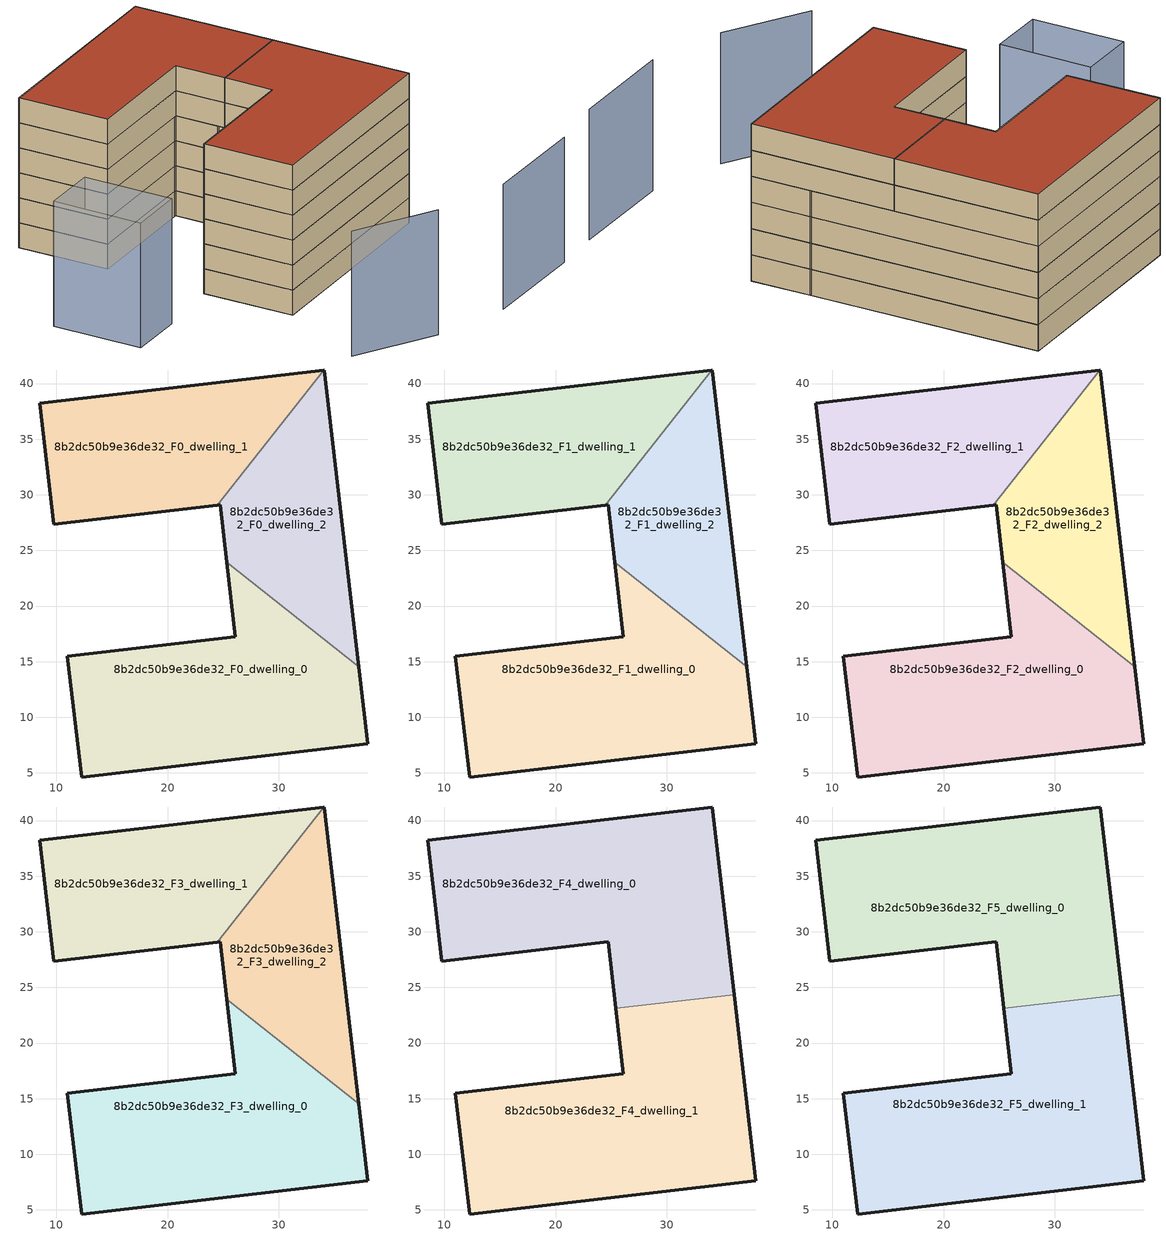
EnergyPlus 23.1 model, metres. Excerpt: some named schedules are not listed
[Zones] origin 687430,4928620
8b2dc50b9e36de32_F0_dwelling_0
 floor ground (EU_floor_Construction): 38,7.63 37.19,14.54 25.31,23.94 26.09,17.24 10.99,15.49 12.26,4.63 z0
 wall outside (EU_wall_Construction): 37.19,14.54 38,7.63 12.26,4.63 10.99,15.49 26.09,17.24 25.31,23.94 z0:3
 wall to 8b2dc50b9e36de32_F0_dwelling_2 (EU_wall_Construction): 25.31,23.94 37.19,14.54 z0:3
8b2dc50b9e36de32_F0_dwelling_1
 floor ground (EU_floor_Construction): 24.45,29.08 34.05,41.21 8.49,38.24 9.78,27.37 z0
 wall outside (EU_wall_Construction): 24.45,29.08 9.78,27.37 8.49,38.24 34.05,41.21 z0:3
 wall to 8b2dc50b9e36de32_F0_dwelling_2 (EU_wall_Construction): 34.05,41.21 24.45,29.08 z0:3
8b2dc50b9e36de32_F0_dwelling_2
 floor ground (EU_floor_Construction): 37.19,14.54 34.08,41.22 34.05,41.21 24.45,29.08 24.71,29.11 25.31,23.94 z0
 wall outside (EU_wall_Construction): 34.05,41.21 34.08,41.22 37.19,14.54 / 25.31,23.94 24.71,29.11 24.45,29.08 z0:3
8b2dc50b9e36de32_F1_dwelling_0
 floor to 8b2dc50b9e36de32_F0_dwelling_0 (EU_floor_Construction): 38,7.63 37.19,14.54 25.31,23.94 26.09,17.24 10.99,15.49 12.26,4.63 z3
 wall outside (EU_wall_Construction): 37.19,14.54 38,7.63 12.26,4.63 10.99,15.49 26.09,17.24 25.31,23.94 z3:6
 wall to 8b2dc50b9e36de32_F1_dwelling_2 (EU_wall_Construction): 25.31,23.94 37.19,14.54 z3:6
8b2dc50b9e36de32_F1_dwelling_1
 floor to 8b2dc50b9e36de32_F0_dwelling_1 (EU_floor_Construction): 24.45,29.08 34.05,41.21 8.49,38.24 9.78,27.37 z3
 wall outside (EU_wall_Construction): 24.45,29.08 9.78,27.37 8.49,38.24 34.05,41.21 z3:6
 wall to 8b2dc50b9e36de32_F1_dwelling_2 (EU_wall_Construction): 34.05,41.21 24.45,29.08 z3:6
8b2dc50b9e36de32_F1_dwelling_2
 floor to 8b2dc50b9e36de32_F0_dwelling_2 (EU_floor_Construction): 37.19,14.54 34.08,41.22 34.05,41.21 24.45,29.08 24.71,29.11 25.31,23.94 z3
 wall outside (EU_wall_Construction): 34.05,41.21 34.08,41.22 37.19,14.54 / 25.31,23.94 24.71,29.11 24.45,29.08 z3:6
8b2dc50b9e36de32_F2_dwelling_0
 floor to 8b2dc50b9e36de32_F1_dwelling_0 (EU_floor_Construction): 38,7.63 37.19,14.54 25.31,23.94 26.09,17.24 10.99,15.49 12.26,4.63 z6
 wall outside (EU_wall_Construction): 37.19,14.54 38,7.63 12.26,4.63 10.99,15.49 26.09,17.24 25.31,23.94 z6:9
 wall to 8b2dc50b9e36de32_F2_dwelling_2 (EU_wall_Construction): 25.31,23.94 37.19,14.54 z6:9
8b2dc50b9e36de32_F2_dwelling_1
 floor to 8b2dc50b9e36de32_F1_dwelling_1 (EU_floor_Construction): 24.45,29.08 34.05,41.21 8.49,38.24 9.78,27.37 z6
 wall outside (EU_wall_Construction): 24.45,29.08 9.78,27.37 8.49,38.24 34.05,41.21 z6:9
 wall to 8b2dc50b9e36de32_F2_dwelling_2 (EU_wall_Construction): 34.05,41.21 24.45,29.08 z6:9
8b2dc50b9e36de32_F2_dwelling_2
 floor to 8b2dc50b9e36de32_F1_dwelling_2 (EU_floor_Construction): 37.19,14.54 34.08,41.22 34.05,41.21 24.45,29.08 24.71,29.11 25.31,23.94 z6
 wall outside (EU_wall_Construction): 34.05,41.21 34.08,41.22 37.19,14.54 / 25.31,23.94 24.71,29.11 24.45,29.08 z6:9
8b2dc50b9e36de32_F3_dwelling_0
 floor to 8b2dc50b9e36de32_F2_dwelling_0 (EU_floor_Construction): 38,7.63 37.19,14.54 25.31,23.94 26.09,17.24 10.99,15.49 12.26,4.63 z9
 wall outside (EU_wall_Construction): 37.19,14.54 38,7.63 12.26,4.63 10.99,15.49 26.09,17.24 25.31,23.94 z9:12
 wall to 8b2dc50b9e36de32_F3_dwelling_2 (EU_wall_Construction): 25.31,23.94 37.19,14.54 z9:12
8b2dc50b9e36de32_F3_dwelling_1
 floor to 8b2dc50b9e36de32_F2_dwelling_1 (EU_floor_Construction): 24.45,29.08 34.05,41.21 8.49,38.24 9.78,27.37 z9
 wall outside (EU_wall_Construction): 24.45,29.08 9.78,27.37 8.49,38.24 34.05,41.21 z9:12
 wall to 8b2dc50b9e36de32_F3_dwelling_2 (EU_wall_Construction): 34.05,41.21 24.45,29.08 z9:12
8b2dc50b9e36de32_F3_dwelling_2
 floor to 8b2dc50b9e36de32_F2_dwelling_2 (EU_floor_Construction): 37.19,14.54 34.08,41.22 34.05,41.21 24.45,29.08 24.71,29.11 25.31,23.94 z9
 wall outside (EU_wall_Construction): 34.05,41.21 34.08,41.22 37.19,14.54 / 25.31,23.94 24.71,29.11 24.45,29.08 z9:12
8b2dc50b9e36de32_F4_dwelling_0
 floor to 8b2dc50b9e36de32_F3_dwelling_1 (EU_floor_Construction): 24.45,29.08 34.05,41.21 8.49,38.24 9.78,27.37 z12
 floor to 8b2dc50b9e36de32_F3_dwelling_2 (EU_floor_Construction): 36.05,24.35 34.08,41.22 34.05,41.21 24.45,29.08 24.71,29.11 25.31,23.94 26.24,23.21 z12
 floor to 8b2dc50b9e36de32_F3_dwelling_0 (EU_floor_Construction): 26.24,23.21 25.31,23.94 25.4,23.11 z12
 wall outside (EU_wall_Construction): 25.4,23.11 24.71,29.11 9.78,27.37 8.49,38.24 34.08,41.22 36.05,24.35 z12:15
 wall to 8b2dc50b9e36de32_F4_dwelling_1 (EU_wall_Construction): 36.05,24.35 25.4,23.11 z12:15
8b2dc50b9e36de32_F4_dwelling_1
 floor to 8b2dc50b9e36de32_F3_dwelling_0 (EU_floor_Construction): 38,7.63 37.19,14.54 26.24,23.21 25.4,23.11 26.09,17.24 10.99,15.49 12.26,4.63 z12
 floor to 8b2dc50b9e36de32_F3_dwelling_2 (EU_floor_Construction): 37.19,14.54 36.05,24.35 26.24,23.21 z12
 wall outside (EU_wall_Construction): 36.05,24.35 38,7.63 12.26,4.63 10.99,15.49 26.09,17.24 25.4,23.11 z12:15
8b2dc50b9e36de32_F5_dwelling_0
 floor to 8b2dc50b9e36de32_F4_dwelling_0 (EU_floor_Construction): 36.05,24.35 34.08,41.22 8.49,38.24 9.78,27.37 24.71,29.11 25.4,23.11 z15
 wall outside (EU_wall_Construction): 25.4,23.11 24.71,29.11 9.78,27.37 8.49,38.24 34.08,41.22 36.05,24.35 z15:18
 wall to 8b2dc50b9e36de32_F5_dwelling_1 (EU_wall_Construction): 36.05,24.35 25.4,23.11 z15:18
 roof outside (EU_roof_Construction): 34.08,41.22 36.05,24.35 25.4,23.11 24.71,29.11 9.78,27.37 8.49,38.24 z18
8b2dc50b9e36de32_F5_dwelling_1
 floor to 8b2dc50b9e36de32_F4_dwelling_1 (EU_floor_Construction): 38,7.63 36.05,24.35 25.4,23.11 26.09,17.24 10.99,15.49 12.26,4.63 z15
 wall outside (EU_wall_Construction): 36.05,24.35 38,7.63 12.26,4.63 10.99,15.49 26.09,17.24 25.4,23.11 z15:18
 roof outside (EU_roof_Construction): 36.05,24.35 38,7.63 12.26,4.63 10.99,15.49 26.09,17.24 25.4,23.11 z18
shading: 26.78,-12.93 39.93,-11.52 / 7.89,-6.35 17.54,-10.91 / -3.79,13.25 -4.95,23.96 / -4.95,23.96 1.82,24.69 / 1.82,24.69 2.98,13.98 / 2.98,13.98 -3.79,13.25 z0:15
[Building]
EU S2 Campaign: North Axis=0; Terrain=City; Solar Distribution=FullExterior
[Site:Location]
Bologna: Latitude=44.5; Longitude=11.25; Time Zone=1; Elevation=37
[SizingPeriod:WeatherFileDays]
AnnualSizingPeriod: Begin Month=1; Begin Day of Month=1; End Month=12; End Day of Month=31; Day of Week for Start Day=Monday; Use Weather File Daylight Saving Period=No; Use Weather File Rain and Snow Indicators=No
[MATERIAL]
EU_InternalMass_Material: Roughness=MediumRough; Thickness=0.1; Conductivity=1; Density=1800; Specific Heat=900; Thermal Absorptance=0.9; Solar Absorptance=0.7; Visible Absorptance=0.7
[MATERIAL:NOMASS] Roughness=MediumRough; Thermal Absorptance=0.9; Solar Absorptance=0.7; Visible Absorptance=0.7
Name | Thermal Resistance
EU_wall_NoMass | 0.905828
EU_roof_NoMass | 0.37593
EU_floor_NoMass | 0.67114
[CONSTRUCTION]
EU_wall_Construction: EU_wall_NoMass
EU_roof_Construction: EU_roof_NoMass
EU_floor_Construction: EU_floor_NoMass
EU_InternalMass_Construction: EU_InternalMass_Material
[ZONE] Type=1; Multiplier=1; Ceiling Height=autocalculate; Floor Area=autocalculate; Part of Total Floor Area=Yes
Name | Volume
8b2dc50b9e36de32_F0_dwelling_0; 8b2dc50b9e36de32_F1_dwelling_0; 8b2dc50b9e36de32_F2_dwelling_0; 8b2dc50b9e36de32_F3_dwelling_0 | 894.271
8b2dc50b9e36de32_F4_dwelling_0; 8b2dc50b9e36de32_F5_dwelling_0 | 1039.52
8b2dc50b9e36de32_F0_dwelling_1; 8b2dc50b9e36de32_F1_dwelling_1; 8b2dc50b9e36de32_F2_dwelling_1; 8b2dc50b9e36de32_F3_dwelling_1 | 665.019
8b2dc50b9e36de32_F4_dwelling_1; 8b2dc50b9e36de32_F5_dwelling_1 | 1039.54
8b2dc50b9e36de32_F0_dwelling_2; 8b2dc50b9e36de32_F1_dwelling_2; 8b2dc50b9e36de32_F2_dwelling_2; 8b2dc50b9e36de32_F3_dwelling_2 | 519.765
[INTERNALMASS] Construction=EU_InternalMass_Construction
Name | Zone or ZoneList | Surface Area
8b2dc50b9e36de32_F0_dwelling_0_EU_InternalMass | 8b2dc50b9e36de32_F0_dwelling_0 | 298.09
8b2dc50b9e36de32_F0_dwelling_1_EU_InternalMass | 8b2dc50b9e36de32_F0_dwelling_1 | 221.673
8b2dc50b9e36de32_F0_dwelling_2_EU_InternalMass | 8b2dc50b9e36de32_F0_dwelling_2 | 173.255
8b2dc50b9e36de32_F1_dwelling_0_EU_InternalMass | 8b2dc50b9e36de32_F1_dwelling_0 | 298.09
8b2dc50b9e36de32_F1_dwelling_1_EU_InternalMass | 8b2dc50b9e36de32_F1_dwelling_1 | 221.673
8b2dc50b9e36de32_F1_dwelling_2_EU_InternalMass | 8b2dc50b9e36de32_F1_dwelling_2 | 173.255
8b2dc50b9e36de32_F2_dwelling_0_EU_InternalMass | 8b2dc50b9e36de32_F2_dwelling_0 | 298.09
8b2dc50b9e36de32_F2_dwelling_1_EU_InternalMass | 8b2dc50b9e36de32_F2_dwelling_1 | 221.673
8b2dc50b9e36de32_F2_dwelling_2_EU_InternalMass | 8b2dc50b9e36de32_F2_dwelling_2 | 173.255
8b2dc50b9e36de32_F3_dwelling_0_EU_InternalMass | 8b2dc50b9e36de32_F3_dwelling_0 | 298.09
8b2dc50b9e36de32_F3_dwelling_1_EU_InternalMass | 8b2dc50b9e36de32_F3_dwelling_1 | 221.673
8b2dc50b9e36de32_F3_dwelling_2_EU_InternalMass | 8b2dc50b9e36de32_F3_dwelling_2 | 173.255
8b2dc50b9e36de32_F4_dwelling_0_EU_InternalMass | 8b2dc50b9e36de32_F4_dwelling_0 | 346.505
8b2dc50b9e36de32_F4_dwelling_1_EU_InternalMass | 8b2dc50b9e36de32_F4_dwelling_1 | 346.513
8b2dc50b9e36de32_F5_dwelling_0_EU_InternalMass | 8b2dc50b9e36de32_F5_dwelling_0 | 346.505
8b2dc50b9e36de32_F5_dwelling_1_EU_InternalMass | 8b2dc50b9e36de32_F5_dwelling_1 | 346.513
[OTHEREQUIPMENT] Fuel Type=Electricity; Design Level Calculation Method=Watts/Area; Power per Zone Floor Area=1; Fraction Latent=0; Fraction Radiant=0; Fraction Lost=0; Carbon Dioxide Generation Rate=0; EndUse Subcategory=EU_Step8_InternalGains
Name | Zone or ZoneList or Space or SpaceList | Schedule
EU_Step8_InternalGain_8b2dc50b9e36de32_F0_dwelling_0_f000 | 8b2dc50b9e36de32_F0_dwelling_0 | EU_Step8_GainSchedule_8b2dc50b9e36de32_F0_dwelling_0_f000
EU_Step8_InternalGain_8b2dc50b9e36de32_F0_dwelling_1_f000 | 8b2dc50b9e36de32_F0_dwelling_1 | EU_Step8_GainSchedule_8b2dc50b9e36de32_F0_dwelling_1_f000
EU_Step8_InternalGain_8b2dc50b9e36de32_F0_dwelling_2_f000 | 8b2dc50b9e36de32_F0_dwelling_2 | EU_Step8_GainSchedule_8b2dc50b9e36de32_F0_dwelling_2_f000
EU_Step8_InternalGain_8b2dc50b9e36de32_F1_dwelling_0_f000 | 8b2dc50b9e36de32_F1_dwelling_0 | EU_Step8_GainSchedule_8b2dc50b9e36de32_F1_dwelling_0_f000
EU_Step8_InternalGain_8b2dc50b9e36de32_F1_dwelling_1_f000 | 8b2dc50b9e36de32_F1_dwelling_1 | EU_Step8_GainSchedule_8b2dc50b9e36de32_F1_dwelling_1_f000
EU_Step8_InternalGain_8b2dc50b9e36de32_F1_dwelling_2_f000 | 8b2dc50b9e36de32_F1_dwelling_2 | EU_Step8_GainSchedule_8b2dc50b9e36de32_F1_dwelling_2_f000
EU_Step8_InternalGain_8b2dc50b9e36de32_F2_dwelling_0_f000 | 8b2dc50b9e36de32_F2_dwelling_0 | EU_Step8_GainSchedule_8b2dc50b9e36de32_F2_dwelling_0_f000
EU_Step8_InternalGain_8b2dc50b9e36de32_F2_dwelling_1_f000 | 8b2dc50b9e36de32_F2_dwelling_1 | EU_Step8_GainSchedule_8b2dc50b9e36de32_F2_dwelling_1_f000
EU_Step8_InternalGain_8b2dc50b9e36de32_F2_dwelling_2_f000 | 8b2dc50b9e36de32_F2_dwelling_2 | EU_Step8_GainSchedule_8b2dc50b9e36de32_F2_dwelling_2_f000
EU_Step8_InternalGain_8b2dc50b9e36de32_F3_dwelling_0_f000 | 8b2dc50b9e36de32_F3_dwelling_0 | EU_Step8_GainSchedule_8b2dc50b9e36de32_F3_dwelling_0_f000
EU_Step8_InternalGain_8b2dc50b9e36de32_F3_dwelling_1_f000 | 8b2dc50b9e36de32_F3_dwelling_1 | EU_Step8_GainSchedule_8b2dc50b9e36de32_F3_dwelling_1_f000
EU_Step8_InternalGain_8b2dc50b9e36de32_F3_dwelling_2_f000 | 8b2dc50b9e36de32_F3_dwelling_2 | EU_Step8_GainSchedule_8b2dc50b9e36de32_F3_dwelling_2_f000
EU_Step8_InternalGain_8b2dc50b9e36de32_F4_dwelling_0_f000 | 8b2dc50b9e36de32_F4_dwelling_0 | EU_Step8_GainSchedule_8b2dc50b9e36de32_F4_dwelling_0_f000
EU_Step8_InternalGain_8b2dc50b9e36de32_F4_dwelling_1_f000 | 8b2dc50b9e36de32_F4_dwelling_1 | EU_Step8_GainSchedule_8b2dc50b9e36de32_F4_dwelling_1_f000
EU_Step8_InternalGain_8b2dc50b9e36de32_F5_dwelling_0_f000 | 8b2dc50b9e36de32_F5_dwelling_0 | EU_Step8_GainSchedule_8b2dc50b9e36de32_F5_dwelling_0_f000
EU_Step8_InternalGain_8b2dc50b9e36de32_F5_dwelling_1_f000 | 8b2dc50b9e36de32_F5_dwelling_1 | EU_Step8_GainSchedule_8b2dc50b9e36de32_F5_dwelling_1_f000
[ZONEVENTILATION:DESIGNFLOWRATE] Schedule=EU_AlwaysOn; Design Flow Rate Calculation Method=AirChanges/Hour; Air Changes per Hour=0.73129; Ventilation Type=Natural; Fan Pressure Rise=0; Fan Total Efficiency=1; Constant Term Coefficient=1; Temperature Term Coefficient=0; Velocity Term Coefficient=0; Velocity Squared Term Coefficient=0; Minimum Indoor Temperature=-100; Maximum Indoor Temperature=100; Delta Temperature=-100; Minimum Outdoor Temperature=-100; Maximum Outdoor Temperature=100; Maximum Wind Speed=40
Name | Zone or ZoneList or Space or SpaceList
EU_ConstantAir_8b2dc50b9e36de32_F0_dwelling_0 | 8b2dc50b9e36de32_F0_dwelling_0
EU_ConstantAir_8b2dc50b9e36de32_F0_dwelling_1 | 8b2dc50b9e36de32_F0_dwelling_1
EU_ConstantAir_8b2dc50b9e36de32_F0_dwelling_2 | 8b2dc50b9e36de32_F0_dwelling_2
EU_ConstantAir_8b2dc50b9e36de32_F1_dwelling_0 | 8b2dc50b9e36de32_F1_dwelling_0
EU_ConstantAir_8b2dc50b9e36de32_F1_dwelling_1 | 8b2dc50b9e36de32_F1_dwelling_1
EU_ConstantAir_8b2dc50b9e36de32_F1_dwelling_2 | 8b2dc50b9e36de32_F1_dwelling_2
EU_ConstantAir_8b2dc50b9e36de32_F2_dwelling_0 | 8b2dc50b9e36de32_F2_dwelling_0
EU_ConstantAir_8b2dc50b9e36de32_F2_dwelling_1 | 8b2dc50b9e36de32_F2_dwelling_1
EU_ConstantAir_8b2dc50b9e36de32_F2_dwelling_2 | 8b2dc50b9e36de32_F2_dwelling_2
EU_ConstantAir_8b2dc50b9e36de32_F3_dwelling_0 | 8b2dc50b9e36de32_F3_dwelling_0
EU_ConstantAir_8b2dc50b9e36de32_F3_dwelling_1 | 8b2dc50b9e36de32_F3_dwelling_1
EU_ConstantAir_8b2dc50b9e36de32_F3_dwelling_2 | 8b2dc50b9e36de32_F3_dwelling_2
EU_ConstantAir_8b2dc50b9e36de32_F4_dwelling_0 | 8b2dc50b9e36de32_F4_dwelling_0
EU_ConstantAir_8b2dc50b9e36de32_F4_dwelling_1 | 8b2dc50b9e36de32_F4_dwelling_1
EU_ConstantAir_8b2dc50b9e36de32_F5_dwelling_0 | 8b2dc50b9e36de32_F5_dwelling_0
EU_ConstantAir_8b2dc50b9e36de32_F5_dwelling_1 | 8b2dc50b9e36de32_F5_dwelling_1
[HVACTEMPLATE:THERMOSTAT] Constant Heating Setpoint=20; Constant Cooling Setpoint=50
EU_HeatOnly_8b2dc50b9e36de32_F0_dwelling_0; EU_HeatOnly_8b2dc50b9e36de32_F0_dwelling_1; EU_HeatOnly_8b2dc50b9e36de32_F0_dwelling_2; EU_HeatOnly_8b2dc50b9e36de32_F1_dwelling_0; EU_HeatOnly_8b2dc50b9e36de32_F1_dwelling_1; EU_HeatOnly_8b2dc50b9e36de32_F1_dwelling_2; EU_HeatOnly_8b2dc50b9e36de32_F2_dwelling_0; EU_HeatOnly_8b2dc50b9e36de32_F2_dwelling_1; EU_HeatOnly_8b2dc50b9e36de32_F2_dwelling_2; EU_HeatOnly_8b2dc50b9e36de32_F3_dwelling_0; EU_HeatOnly_8b2dc50b9e36de32_F3_dwelling_1; EU_HeatOnly_8b2dc50b9e36de32_F3_dwelling_2; EU_HeatOnly_8b2dc50b9e36de32_F4_dwelling_0; EU_HeatOnly_8b2dc50b9e36de32_F4_dwelling_1; EU_HeatOnly_8b2dc50b9e36de32_F5_dwelling_0; EU_HeatOnly_8b2dc50b9e36de32_F5_dwelling_1
[HVACTEMPLATE:ZONE:IDEALLOADSAIRSYSTEM] System Availability Schedule=EU_AlwaysOn; Maximum Heating Supply Air Temperature=50; Minimum Cooling Supply Air Temperature=13; Maximum Heating Supply Air Humidity Ratio=0.0156; Minimum Cooling Supply Air Humidity Ratio=0.0077; Heating Limit=NoLimit; Cooling Limit=NoLimit; Heating Availability Schedule=EU_AlwaysOn; Cooling Availability Schedule=EU_CoolingOff; Dehumidification Control Type=ConstantSensibleHeatRatio; Cooling Sensible Heat Ratio=0.7; Dehumidification Setpoint=60; Humidification Control Type=None; Humidification Setpoint=30; Outdoor Air Method=None; Outdoor Air Flow Rate per Person=0.00944; Outdoor Air Flow Rate per Zone Floor Area=0; Outdoor Air Flow Rate per Zone=0; Demand Controlled Ventilation Type=None; Outdoor Air Economizer Type=NoEconomizer; Heat Recovery Type=None; Sensible Heat Recovery Effectiveness=0.7; Latent Heat Recovery Effectiveness=0.65
Name | Template Thermostat
8b2dc50b9e36de32_F0_dwelling_0 | EU_HeatOnly_8b2dc50b9e36de32_F0_dwelling_0
8b2dc50b9e36de32_F0_dwelling_1 | EU_HeatOnly_8b2dc50b9e36de32_F0_dwelling_1
8b2dc50b9e36de32_F0_dwelling_2 | EU_HeatOnly_8b2dc50b9e36de32_F0_dwelling_2
8b2dc50b9e36de32_F1_dwelling_0 | EU_HeatOnly_8b2dc50b9e36de32_F1_dwelling_0
8b2dc50b9e36de32_F1_dwelling_1 | EU_HeatOnly_8b2dc50b9e36de32_F1_dwelling_1
8b2dc50b9e36de32_F1_dwelling_2 | EU_HeatOnly_8b2dc50b9e36de32_F1_dwelling_2
8b2dc50b9e36de32_F2_dwelling_0 | EU_HeatOnly_8b2dc50b9e36de32_F2_dwelling_0
8b2dc50b9e36de32_F2_dwelling_1 | EU_HeatOnly_8b2dc50b9e36de32_F2_dwelling_1
8b2dc50b9e36de32_F2_dwelling_2 | EU_HeatOnly_8b2dc50b9e36de32_F2_dwelling_2
8b2dc50b9e36de32_F3_dwelling_0 | EU_HeatOnly_8b2dc50b9e36de32_F3_dwelling_0
8b2dc50b9e36de32_F3_dwelling_1 | EU_HeatOnly_8b2dc50b9e36de32_F3_dwelling_1
8b2dc50b9e36de32_F3_dwelling_2 | EU_HeatOnly_8b2dc50b9e36de32_F3_dwelling_2
8b2dc50b9e36de32_F4_dwelling_0 | EU_HeatOnly_8b2dc50b9e36de32_F4_dwelling_0
8b2dc50b9e36de32_F4_dwelling_1 | EU_HeatOnly_8b2dc50b9e36de32_F4_dwelling_1
8b2dc50b9e36de32_F5_dwelling_0 | EU_HeatOnly_8b2dc50b9e36de32_F5_dwelling_0
8b2dc50b9e36de32_F5_dwelling_1 | EU_HeatOnly_8b2dc50b9e36de32_F5_dwelling_1
